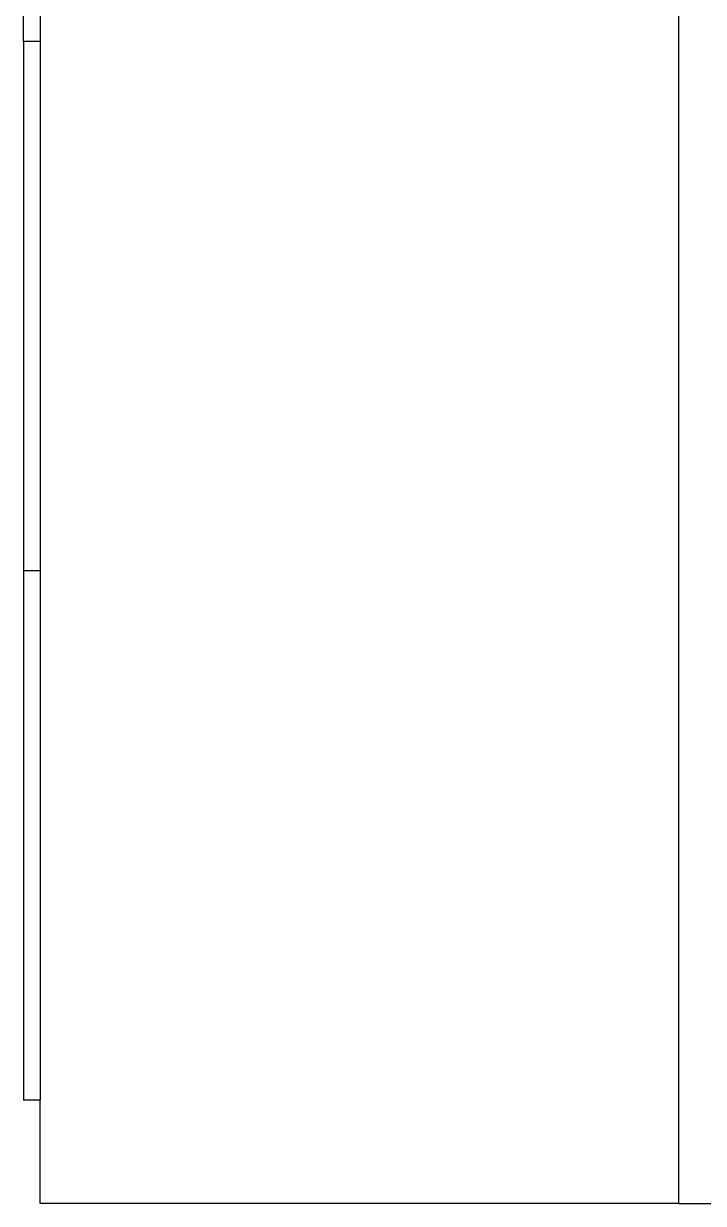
# Model space of a CAD drawing. Header units: metres. Extents: x 12.2 to 77.2, y 18.8 to 35.5.
# Drawn here: x 22.496 to 23.017, y 26.824 to 27.727 of the extents above; entities that cross this region are included whole.
import ezdxf

# ---------------------------------------------------------------- set-up
doc = ezdxf.new("R2010")
doc.units = ezdxf.units.M

msp = doc.modelspace()

# ---------------------------------------------------------------- linework, layer by layer
for p, q in [((22.99803, 29.27481), (22.99803, 26.82371)), ((22.49638, 27.71271), (22.49638, 28.16991)), ((22.50908, 28.16991), (22.50908, 27.71271)), ((22.50908, 27.71271), (22.49638, 27.71271)), ((22.49638, 27.71271), (22.49638, 27.30771)), ((22.50908, 27.71271), (22.50908, 27.30771)), ((22.50908, 27.30771), (22.49638, 27.30771)), ((22.49638, 27.30771), (22.49638, 26.9027)), ((22.50908, 27.30771), (22.50908, 26.9027)), ((22.50908, 26.9027), (22.49638, 26.9027)), ((22.50908, 26.82371), (22.50908, 26.9027)), ((22.99803, 26.82371), (22.50908, 26.82371)), ((22.99803, 26.82371), (23.60763, 26.82371))]:
    msp.add_line(p, q)

doc.saveas('drawing.dxf')
